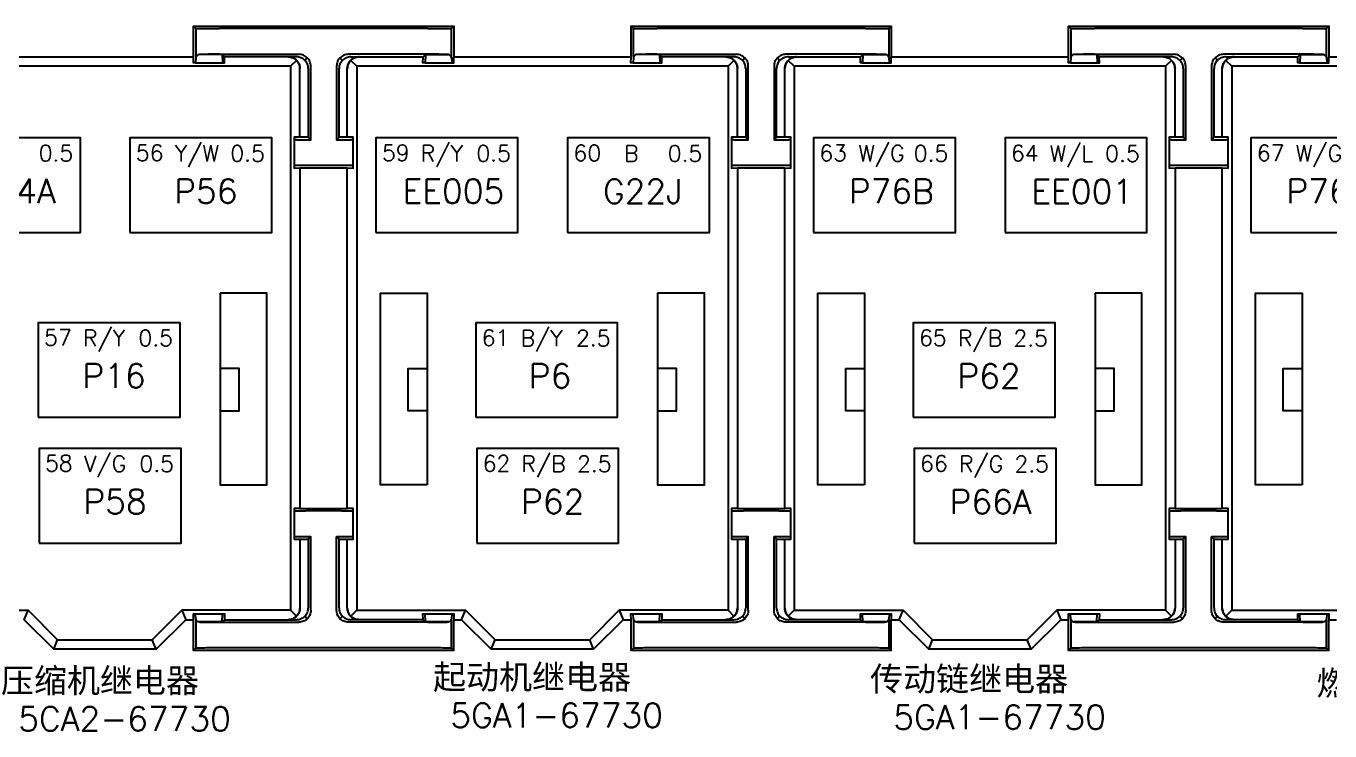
# Model space of a CAD drawing. Header units: millimetres. Extents: x 6 to 3615, y 6 to 858.
# Drawn here: x 2290.9 to 2401.5, y 643.9 to 703.7 of the extents above; entities that cross this region are included whole.
import ezdxf

# ---------------------------------------------------------------- set-up
doc = ezdxf.new("R2010")
doc.units = ezdxf.units.MM
doc.styles.add('Simplex_Style', font='simplex_.ttf')

msp = doc.modelspace()

# ---------------------------------------------------------------- linework, layer by layer
at = {"color": 0, "linetype": 'Continuous', "lineweight": 30, "flags": 128}
for points in [[(2289.91, 703.49), (2290.1, 703.68), (2290.1, 701.08), (2305.13, 701.08)], [(2305.3, 700.58), (2305.12, 700.58), (2305.13, 701.08), (2305.13, 703.68)], [(2305.32, 703.49), (2305.13, 703.68), (2327.18, 703.68)], [(2305.32, 703.49), (2305.33, 703.49), (2305.36, 703.49), (2305.41, 703.49), (2305.48, 703.49), (2305.56, 703.48), (2305.66, 703.48), (2305.78, 703.48), (2305.91, 703.48), (2306.06, 703.48), (2306.22, 703.48), (2306.39, 703.48), (2306.56, 703.48), (2306.75, 703.47), (2306.93, 703.47), (2307.13, 703.47), (2307.33, 703.47)], [(2305.34, 701.1), (2305.34, 703.49)], [(2324.99, 703.47), (2307.33, 703.47)], [(2324.99, 703.47), (2325.18, 703.47), (2325.38, 703.47), (2325.57, 703.47), (2325.75, 703.48), (2325.93, 703.48), (2326.1, 703.48), (2326.25, 703.48), (2326.4, 703.48), (2326.53, 703.48), (2326.65, 703.48), (2326.75, 703.48), (2326.84, 703.49), (2326.9, 703.49), (2326.95, 703.49), (2326.98, 703.49), (2326.99, 703.49)], [(2326.97, 703.49), (2326.97, 701.1)], [(2326.99, 703.49), (2327.18, 703.68), (2327.18, 701.08), (2342.22, 701.08)], [(2342.39, 700.58), (2342.21, 700.58), (2342.22, 701.08), (2342.22, 703.68)], [(2342.41, 703.49), (2342.22, 703.68), (2364.27, 703.68)], [(2342.41, 703.49), (2342.42, 703.49), (2342.45, 703.49), (2342.5, 703.49), (2342.57, 703.49), (2342.65, 703.48), (2342.75, 703.48), (2342.87, 703.48), (2343, 703.48), (2343.15, 703.48), (2343.3, 703.48), (2343.47, 703.48), (2343.65, 703.48), (2343.83, 703.47), (2344.02, 703.47), (2344.22, 703.47), (2344.41, 703.47)], [(2342.43, 701.1), (2342.43, 703.49)], [(2362.08, 703.47), (2344.41, 703.47)], [(2362.08, 703.47), (2362.27, 703.47), (2362.46, 703.47), (2362.65, 703.47), (2362.84, 703.48), (2363.02, 703.48), (2363.18, 703.48), (2363.34, 703.48), (2363.49, 703.48), (2363.62, 703.48), (2363.73, 703.48), (2363.84, 703.48), (2363.92, 703.49), (2363.99, 703.49), (2364.04, 703.49), (2364.07, 703.49), (2364.08, 703.49)], [(2364.06, 703.49), (2364.06, 701.1)], [(2364.08, 703.49), (2364.27, 703.68), (2364.27, 701.08), (2379.3, 701.08)], [(2379.49, 703.49), (2379.3, 703.68), (2401.36, 703.68)], [(2379.48, 700.58), (2379.3, 700.58), (2379.3, 701.08), (2379.3, 703.68)], [(2379.49, 703.49), (2379.51, 703.49), (2379.54, 703.49), (2379.59, 703.49), (2379.65, 703.49), (2379.74, 703.48), (2379.84, 703.48), (2379.96, 703.48), (2380.09, 703.48), (2380.23, 703.48), (2380.39, 703.48), (2380.56, 703.48), (2380.74, 703.48), (2380.92, 703.47), (2381.11, 703.47), (2381.3, 703.47), (2381.5, 703.47)], [(2379.52, 701.1), (2379.52, 703.49)], [(2399.16, 703.47), (2381.5, 703.47)], [(2399.16, 703.47), (2399.36, 703.47), (2399.55, 703.47), (2399.74, 703.47), (2399.92, 703.48), (2400.1, 703.48), (2400.27, 703.48), (2400.43, 703.48), (2400.57, 703.48), (2400.71, 703.48), (2400.82, 703.48), (2400.92, 703.48), (2401.01, 703.49), (2401.08, 703.49), (2401.12, 703.49), (2401.16, 703.49), (2401.17, 703.49)], [(2401.15, 703.49), (2401.15, 701.1)], [(2401.17, 703.49), (2401.36, 703.68), (2401.36, 701.08), (2416.39, 701.08), (2416.39, 700.58), (2416.56, 700.58)], [(2313.35, 700.28), (2281.88, 700.28), (2281.37, 700.78)], [(2305.32, 701.03), (2305.3, 700.58), (2307.57, 700.58)], [(2305.59, 701.28), (2305.51, 701.24), (2305.44, 701.2), (2305.39, 701.16), (2305.35, 701.12), (2305.33, 701.08), (2305.32, 701.03)], [(2307.33, 701.29), (2307.13, 701.29), (2306.95, 701.29), (2306.76, 701.29), (2306.58, 701.29), (2306.4, 701.29), (2306.24, 701.28), (2306.08, 701.28), (2305.94, 701.28), (2305.81, 701.28), (2305.69, 701.28), (2305.59, 701.28)], [(2307.54, 701.28), (2305.59, 701.28)], [(2307.33, 701.29), (2314.06, 701.29)], [(2313.85, 701.08), (2307.74, 701.08), (2307.54, 701.28), (2307.57, 700.58), (2307.74, 700.58), (2307.74, 701.08)], [(2313.85, 700.78), (2313.78, 700.85), (2313.71, 700.91), (2313.62, 700.96), (2313.53, 701), (2313.44, 701.03), (2313.34, 701.06), (2313.25, 701.07), (2313.15, 701.08)], [(2313.15, 701.08), (2313.25, 701.07), (2313.35, 701.06), (2313.44, 701.03), (2313.53, 701), (2313.62, 700.96), (2313.71, 700.91), (2313.79, 700.85), (2313.86, 700.78), (2313.92, 700.71), (2313.98, 700.63), (2314.03, 700.55), (2314.08, 700.46), (2314.11, 700.37), (2314.13, 700.27), (2314.15, 700.17), (2314.15, 700.08)], [(2313.85, 700.78), (2313.35, 700.28), (2313.35, 654.17), (2313.85, 653.66)], [(2314.85, 700.08), (2314.85, 700.17), (2314.83, 700.27), (2314.81, 700.37), (2314.78, 700.46), (2314.73, 700.55), (2314.68, 700.63), (2314.62, 700.71), (2314.56, 700.78), (2314.49, 700.85), (2314.41, 700.91), (2314.32, 700.96), (2314.23, 701), (2314.14, 701.03), (2314.05, 701.06), (2313.95, 701.07), (2313.85, 701.08)], [(2314.15, 700.08), (2314.15, 700.17), (2314.13, 700.27), (2314.11, 700.37), (2314.08, 700.46), (2314.03, 700.55), (2313.98, 700.63), (2313.92, 700.71), (2313.85, 700.78)], [(2315.06, 700.29), (2315.06, 700.38), (2315.04, 700.48), (2315.02, 700.58), (2314.99, 700.67), (2314.95, 700.76), (2314.9, 700.84), (2314.84, 700.92), (2314.77, 700.99), (2314.7, 701.06), (2314.62, 701.12), (2314.53, 701.17), (2314.45, 701.21), (2314.35, 701.24), (2314.26, 701.27), (2314.16, 701.28), (2314.06, 701.29)], [(2314.77, 700.99), (2314.56, 700.78)], [(2318.25, 701.29), (2318.15, 701.28), (2318.06, 701.27), (2317.96, 701.24), (2317.87, 701.21), (2317.78, 701.17), (2317.7, 701.12), (2317.62, 701.06), (2317.54, 700.99), (2317.48, 700.92), (2317.42, 700.84), (2317.37, 700.76), (2317.33, 700.67), (2317.29, 700.58), (2317.27, 700.48), (2317.26, 700.38), (2317.25, 700.29)], [(2318.46, 701.08), (2318.36, 701.07), (2318.27, 701.06), (2318.17, 701.03), (2318.08, 701), (2317.99, 700.96), (2317.91, 700.91), (2317.83, 700.85), (2317.75, 700.78), (2317.69, 700.71), (2317.63, 700.63), (2317.58, 700.55), (2317.54, 700.46), (2317.5, 700.37), (2317.48, 700.27), (2317.46, 700.17), (2317.46, 700.08)], [(2317.75, 700.78), (2317.54, 700.99)], [(2318.16, 700.08), (2318.17, 700.17), (2318.18, 700.27), (2318.21, 700.37), (2318.24, 700.46), (2318.28, 700.55), (2318.33, 700.63), (2318.39, 700.71), (2318.46, 700.78), (2318.53, 700.85), (2318.61, 700.91), (2318.69, 700.96), (2318.78, 701), (2318.87, 701.03), (2318.97, 701.06), (2319.07, 701.07), (2319.16, 701.08)], [(2318.46, 700.78), (2318.39, 700.71), (2318.33, 700.63), (2318.28, 700.55), (2318.24, 700.46), (2318.21, 700.37), (2318.18, 700.27), (2318.17, 700.17), (2318.16, 700.08)], [(2324.99, 701.29), (2318.25, 701.29)], [(2319.16, 701.08), (2319.07, 701.07), (2318.97, 701.06), (2318.87, 701.03), (2318.78, 701), (2318.69, 700.96), (2318.61, 700.91), (2318.53, 700.85), (2318.46, 700.78)], [(2318.46, 701.08), (2324.58, 701.08)], [(2350.44, 700.28), (2318.96, 700.28), (2318.46, 700.78)], [(2324.75, 700.58), (2324.57, 700.58), (2324.58, 701.08), (2324.78, 701.28), (2326.73, 701.28)], [(2324.78, 701.28), (2324.75, 700.58), (2327.01, 700.58)], [(2326.73, 701.28), (2326.62, 701.28), (2326.51, 701.28), (2326.38, 701.28), (2326.23, 701.28), (2326.08, 701.28), (2325.91, 701.29), (2325.73, 701.29), (2325.55, 701.29), (2325.37, 701.29), (2325.18, 701.29), (2324.99, 701.29)], [(2326.99, 701.03), (2326.98, 701.08), (2326.96, 701.12), (2326.92, 701.16), (2326.87, 701.2), (2326.8, 701.24), (2326.73, 701.28)], [(2326.99, 701.03), (2327.01, 700.58), (2327.19, 700.58), (2327.18, 701.08)], [(2342.41, 701.03), (2342.39, 700.58), (2344.65, 700.58)], [(2342.67, 701.28), (2342.59, 701.24), (2342.53, 701.2), (2342.48, 701.16), (2342.44, 701.12), (2342.42, 701.08), (2342.41, 701.03)], [(2344.41, 701.29), (2344.22, 701.29), (2344.03, 701.29), (2343.85, 701.29), (2343.66, 701.29), (2343.49, 701.29), (2343.33, 701.28), (2343.17, 701.28), (2343.03, 701.28), (2342.89, 701.28), (2342.78, 701.28), (2342.67, 701.28)], [(2344.62, 701.28), (2342.67, 701.28)], [(2344.41, 701.29), (2351.15, 701.29)], [(2350.94, 701.08), (2344.82, 701.08), (2344.62, 701.28), (2344.65, 700.58), (2344.83, 700.58), (2344.82, 701.08)], [(2350.24, 701.08), (2350.34, 701.07), (2350.43, 701.06), (2350.53, 701.03), (2350.62, 701), (2350.71, 700.96), (2350.79, 700.91), (2350.87, 700.85), (2350.95, 700.78), (2351.01, 700.71), (2351.07, 700.63), (2351.12, 700.55), (2351.16, 700.46), (2351.2, 700.37), (2351.22, 700.27), (2351.23, 700.17), (2351.24, 700.08)], [(2350.94, 700.78), (2350.87, 700.85), (2350.79, 700.91), (2350.71, 700.96), (2350.62, 701), (2350.53, 701.03), (2350.43, 701.06), (2350.34, 701.07), (2350.24, 701.08)], [(2350.94, 700.78), (2350.44, 700.28), (2350.44, 654.17), (2350.94, 653.66)], [(2351.94, 700.08), (2351.93, 700.17), (2351.92, 700.27), (2351.9, 700.37), (2351.86, 700.46), (2351.82, 700.55), (2351.77, 700.63), (2351.71, 700.71), (2351.65, 700.78), (2351.58, 700.85), (2351.49, 700.91), (2351.41, 700.96), (2351.32, 701), (2351.23, 701.03), (2351.13, 701.06), (2351.04, 701.07), (2350.94, 701.08)], [(2351.24, 700.08), (2351.23, 700.17), (2351.22, 700.27), (2351.2, 700.37), (2351.16, 700.46), (2351.12, 700.55), (2351.07, 700.63), (2351.01, 700.71), (2350.94, 700.78)], [(2352.15, 700.29), (2352.15, 700.38), (2352.13, 700.48), (2352.11, 700.58), (2352.08, 700.67), (2352.03, 700.76), (2351.98, 700.84), (2351.92, 700.92), (2351.86, 700.99), (2351.78, 701.06), (2351.71, 701.12), (2351.62, 701.17), (2351.53, 701.21), (2351.44, 701.24), (2351.34, 701.27), (2351.25, 701.28), (2351.15, 701.29)], [(2351.65, 700.78), (2351.86, 700.99)], [(2355.34, 701.29), (2355.24, 701.28), (2355.14, 701.27), (2355.05, 701.24), (2354.96, 701.21), (2354.87, 701.17), (2354.78, 701.12), (2354.7, 701.06), (2354.63, 700.99), (2354.57, 700.92), (2354.51, 700.84), (2354.46, 700.76), (2354.41, 700.67), (2354.38, 700.58), (2354.36, 700.48), (2354.34, 700.38), (2354.34, 700.29)], [(2355.55, 701.08), (2355.45, 701.07), (2355.35, 701.06), (2355.26, 701.03), (2355.17, 701), (2355.08, 700.96), (2354.99, 700.91), (2354.91, 700.85), (2354.84, 700.78), (2354.77, 700.71), (2354.72, 700.63), (2354.66, 700.55), (2354.62, 700.46), (2354.59, 700.37), (2354.57, 700.27), (2354.55, 700.17), (2354.55, 700.08)], [(2354.63, 700.99), (2354.84, 700.78)], [(2355.25, 700.08), (2355.25, 700.17), (2355.27, 700.27), (2355.29, 700.37), (2355.33, 700.46), (2355.37, 700.55), (2355.42, 700.63), (2355.48, 700.71), (2355.54, 700.78), (2355.61, 700.85), (2355.7, 700.91), (2355.78, 700.96), (2355.87, 701), (2355.96, 701.03), (2356.05, 701.06), (2356.15, 701.07), (2356.25, 701.08)], [(2355.54, 700.78), (2355.48, 700.71), (2355.42, 700.63), (2355.37, 700.55), (2355.33, 700.46), (2355.29, 700.37), (2355.27, 700.27), (2355.25, 700.17), (2355.25, 700.08)], [(2362.08, 701.29), (2355.34, 701.29)], [(2356.25, 701.08), (2356.15, 701.07), (2356.05, 701.06), (2355.96, 701.03), (2355.87, 701), (2355.78, 700.96), (2355.7, 700.91), (2355.62, 700.85), (2355.54, 700.78)], [(2387.52, 700.28), (2356.05, 700.28), (2355.54, 700.78)], [(2355.55, 701.08), (2361.66, 701.08)], [(2361.83, 700.58), (2361.66, 700.58), (2361.66, 701.08), (2361.86, 701.28), (2363.82, 701.28)], [(2361.86, 701.28), (2361.83, 700.58), (2364.1, 700.58)], [(2363.82, 701.28), (2363.71, 701.28), (2363.59, 701.28), (2363.46, 701.28), (2363.32, 701.28), (2363.16, 701.28), (2363, 701.29), (2362.82, 701.29), (2362.64, 701.29), (2362.46, 701.29), (2362.27, 701.29), (2362.08, 701.29)], [(2364.08, 701.03), (2364.07, 701.08), (2364.05, 701.12), (2364.01, 701.16), (2363.96, 701.2), (2363.89, 701.24), (2363.82, 701.28)], [(2364.08, 701.03), (2364.1, 700.58), (2364.28, 700.58), (2364.27, 701.08)], [(2379.49, 701.03), (2379.48, 700.58), (2381.74, 700.58)], [(2379.76, 701.28), (2379.68, 701.24), (2379.62, 701.2), (2379.57, 701.16), (2379.53, 701.12), (2379.5, 701.08), (2379.49, 701.03)], [(2381.5, 701.29), (2381.31, 701.29), (2381.12, 701.29), (2380.93, 701.29), (2380.75, 701.29), (2380.58, 701.29), (2380.41, 701.28), (2380.26, 701.28), (2380.11, 701.28), (2379.98, 701.28), (2379.86, 701.28), (2379.76, 701.28)], [(2381.71, 701.28), (2379.76, 701.28)], [(2381.5, 701.29), (2388.24, 701.29)], [(2388.03, 701.08), (2381.91, 701.08), (2381.71, 701.28), (2381.74, 700.58), (2381.92, 700.58), (2381.91, 701.08)], [(2387.33, 701.08), (2387.42, 701.07), (2387.52, 701.06), (2387.61, 701.03), (2387.71, 701), (2387.8, 700.96), (2387.88, 700.91), (2387.96, 700.85), (2388.03, 700.78), (2388.1, 700.71), (2388.16, 700.63), (2388.21, 700.55), (2388.25, 700.46), (2388.28, 700.37), (2388.31, 700.27), (2388.32, 700.17), (2388.33, 700.08)], [(2388.03, 700.78), (2387.96, 700.85), (2387.88, 700.91), (2387.79, 700.96), (2387.71, 701), (2387.61, 701.03), (2387.52, 701.06), (2387.42, 701.07), (2387.33, 701.08)], [(2388.03, 700.78), (2387.52, 700.28), (2387.52, 654.17), (2388.03, 653.66)], [(2389.03, 700.08), (2389.02, 700.17), (2389.01, 700.27), (2388.98, 700.37), (2388.95, 700.46), (2388.91, 700.55), (2388.86, 700.63), (2388.8, 700.71), (2388.73, 700.78), (2388.66, 700.85), (2388.58, 700.91), (2388.5, 700.96), (2388.41, 701), (2388.32, 701.03), (2388.22, 701.06), (2388.12, 701.07), (2388.03, 701.08)], [(2388.33, 700.08), (2388.32, 700.17), (2388.31, 700.27), (2388.28, 700.37), (2388.25, 700.46), (2388.21, 700.55), (2388.16, 700.63), (2388.1, 700.71), (2388.03, 700.78)], [(2389.24, 700.29), (2389.23, 700.38), (2389.22, 700.48), (2389.2, 700.58), (2389.16, 700.67), (2389.12, 700.76), (2389.07, 700.84), (2389.01, 700.92), (2388.95, 700.99), (2388.87, 701.06), (2388.79, 701.12), (2388.71, 701.17), (2388.62, 701.21), (2388.53, 701.24), (2388.43, 701.27), (2388.33, 701.28), (2388.24, 701.29)], [(2388.95, 700.99), (2388.73, 700.78)], [(2392.43, 701.29), (2392.33, 701.28), (2392.23, 701.27), (2392.14, 701.24), (2392.04, 701.21), (2391.95, 701.17), (2391.87, 701.12), (2391.79, 701.06), (2391.72, 700.99), (2391.65, 700.92), (2391.59, 700.84), (2391.54, 700.76), (2391.5, 700.67), (2391.47, 700.58), (2391.44, 700.48), (2391.43, 700.38), (2391.42, 700.29)], [(2392.64, 701.08), (2392.54, 701.07), (2392.44, 701.06), (2392.35, 701.03), (2392.25, 701), (2392.16, 700.96), (2392.08, 700.91), (2392, 700.85), (2391.93, 700.78), (2391.86, 700.71), (2391.8, 700.63), (2391.75, 700.55), (2391.71, 700.46), (2391.68, 700.37), (2391.65, 700.27), (2391.64, 700.17), (2391.64, 700.08)], [(2391.93, 700.78), (2391.72, 700.99)], [(2392.34, 700.08), (2392.34, 700.17), (2392.35, 700.27), (2392.38, 700.37), (2392.41, 700.46), (2392.45, 700.55), (2392.51, 700.63), (2392.56, 700.71), (2392.63, 700.78), (2392.7, 700.85), (2392.78, 700.91), (2392.86, 700.96), (2392.96, 701), (2393.05, 701.03), (2393.14, 701.06), (2393.24, 701.07), (2393.34, 701.08)], [(2392.63, 700.78), (2392.57, 700.71), (2392.51, 700.63), (2392.46, 700.55), (2392.41, 700.46), (2392.38, 700.37), (2392.35, 700.27), (2392.34, 700.17), (2392.34, 700.08)], [(2399.16, 701.29), (2392.43, 701.29)], [(2393.34, 701.08), (2393.24, 701.07), (2393.14, 701.06), (2393.05, 701.03), (2392.96, 701), (2392.87, 700.96), (2392.78, 700.91), (2392.71, 700.85), (2392.63, 700.78)], [(2424.61, 700.28), (2393.14, 700.28), (2392.63, 700.78)], [(2392.64, 701.08), (2398.75, 701.08)], [(2398.92, 700.58), (2398.74, 700.58), (2398.75, 701.08), (2398.95, 701.28), (2400.9, 701.28)], [(2398.95, 701.28), (2398.92, 700.58), (2401.19, 700.58)], [(2400.9, 701.28), (2400.8, 701.28), (2400.68, 701.28), (2400.55, 701.28), (2400.41, 701.28), (2400.25, 701.28), (2400.08, 701.29), (2399.91, 701.29), (2399.73, 701.29), (2399.54, 701.29), (2399.35, 701.29), (2399.16, 701.29)], [(2401.17, 701.03), (2401.16, 701.08), (2401.14, 701.12), (2401.1, 701.16), (2401.05, 701.2), (2400.98, 701.24), (2400.9, 701.28)], [(2401.17, 701.03), (2401.19, 700.58), (2401.36, 700.58), (2401.36, 701.08)], [(2281.88, 700.28), (2281.88, 654.17), (2291.1, 654.17), (2293.6, 651.66), (2301.62, 651.66)], [(2314.85, 694.26), (2314.15, 694.26), (2314.15, 700.08)], [(2314.85, 700.08), (2314.85, 694.26), (2315.06, 694.05), (2315.06, 700.29)], [(2317.25, 700.29), (2317.25, 694.05), (2317.46, 694.26)], [(2317.66, 660.39), (2317.25, 660.39), (2317.46, 660.18), (2318.16, 660.18), (2318.66, 660.18), (2318.66, 662.79), (2318.16, 662.79), (2318.16, 691.66), (2318.66, 691.65), (2318.66, 694.27), (2318.16, 694.26), (2318.16, 700.08)], [(2318.16, 694.26), (2317.46, 694.26), (2317.46, 700.08)], [(2318.96, 700.28), (2318.96, 654.17), (2328.18, 654.17), (2330.69, 651.66), (2338.71, 651.66)], [(2351.94, 694.26), (2351.24, 694.26), (2351.24, 700.08)], [(2351.94, 700.08), (2351.94, 694.26), (2352.15, 694.05), (2352.15, 700.29)], [(2354.34, 700.29), (2354.34, 694.05), (2354.55, 694.26)], [(2354.75, 660.39), (2354.34, 660.39), (2354.55, 660.18), (2355.25, 660.18), (2355.75, 660.18), (2355.75, 662.79), (2355.25, 662.79), (2355.25, 691.66), (2355.75, 691.65), (2355.75, 694.27), (2355.25, 694.26), (2355.25, 700.08)], [(2355.25, 694.26), (2354.55, 694.26), (2354.55, 700.08)], [(2356.05, 700.28), (2356.05, 654.17), (2365.27, 654.17), (2367.78, 651.66), (2375.8, 651.66)], [(2389.03, 694.26), (2388.33, 694.26), (2388.33, 700.08)], [(2389.03, 700.08), (2389.03, 694.26), (2389.24, 694.05), (2389.24, 700.29)], [(2391.42, 700.29), (2391.42, 694.05), (2391.64, 694.26)], [(2391.84, 660.39), (2391.42, 660.39), (2391.64, 660.18), (2392.34, 660.18), (2392.84, 660.18), (2392.84, 662.79), (2392.34, 662.79), (2392.34, 691.66), (2392.84, 691.65), (2392.84, 694.27), (2392.34, 694.26), (2392.34, 700.08)], [(2392.34, 694.26), (2391.64, 694.26), (2391.64, 700.08)], [(2393.14, 700.28), (2393.14, 654.17), (2402.36, 654.17), (2404.86, 651.66), (2412.89, 651.66)], [(2314.15, 694.26), (2313.65, 694.27), (2313.65, 691.65), (2314.15, 691.66), (2318.16, 691.66)], [(2351.24, 694.26), (2350.74, 694.27), (2350.74, 691.65), (2351.24, 691.66), (2355.25, 691.66)], [(2388.33, 694.26), (2387.83, 694.27), (2387.83, 691.65), (2388.33, 691.66), (2392.34, 691.66)], [(2313.65, 694.06), (2313.66, 694.06), (2313.67, 694.06), (2313.69, 694.06), (2313.73, 694.06), (2313.77, 694.06), (2313.82, 694.06), (2313.88, 694.05), (2313.95, 694.05), (2314.02, 694.05), (2314.1, 694.05), (2314.18, 694.05), (2314.27, 694.05), (2314.36, 694.05), (2314.46, 694.05), (2314.55, 694.05), (2314.65, 694.05)], [(2314.65, 694.05), (2315.06, 694.05)], [(2317.25, 694.05), (2317.66, 694.05)], [(2317.66, 694.05), (2317.75, 694.05), (2317.84, 694.05), (2317.93, 694.05), (2318.02, 694.05), (2318.11, 694.05), (2318.19, 694.05), (2318.26, 694.05), (2318.34, 694.05), (2318.4, 694.05), (2318.46, 694.05), (2318.51, 694.06), (2318.56, 694.06), (2318.59, 694.06), (2318.62, 694.06), (2318.65, 694.06), (2318.66, 694.06), (2318.66, 694.06)], [(2350.74, 694.06), (2350.74, 694.06), (2350.76, 694.06), (2350.78, 694.06), (2350.82, 694.06), (2350.86, 694.06), (2350.91, 694.06), (2350.97, 694.05), (2351.03, 694.05), (2351.1, 694.05), (2351.18, 694.05), (2351.27, 694.05), (2351.36, 694.05), (2351.45, 694.05), (2351.54, 694.05), (2351.64, 694.05), (2351.74, 694.05)], [(2351.74, 694.05), (2352.15, 694.05)], [(2354.34, 694.05), (2354.75, 694.05)], [(2354.75, 694.05), (2354.84, 694.05), (2354.93, 694.05), (2355.02, 694.05), (2355.11, 694.05), (2355.2, 694.05), (2355.28, 694.05), (2355.35, 694.05), (2355.42, 694.05), (2355.49, 694.05), (2355.55, 694.05), (2355.6, 694.06), (2355.65, 694.06), (2355.68, 694.06), (2355.71, 694.06), (2355.73, 694.06), (2355.74, 694.06), (2355.75, 694.06)], [(2387.83, 694.06), (2387.83, 694.06), (2387.84, 694.06), (2387.87, 694.06), (2387.9, 694.06), (2387.94, 694.06), (2387.99, 694.06), (2388.05, 694.05), (2388.12, 694.05), (2388.19, 694.05), (2388.27, 694.05), (2388.35, 694.05), (2388.45, 694.05), (2388.54, 694.05), (2388.63, 694.05), (2388.73, 694.05), (2388.83, 694.05)], [(2388.83, 694.05), (2389.24, 694.05)], [(2391.42, 694.05), (2391.84, 694.05)], [(2391.84, 694.05), (2391.93, 694.05), (2392.02, 694.05), (2392.11, 694.05), (2392.2, 694.05), (2392.28, 694.05), (2392.36, 694.05), (2392.44, 694.05), (2392.51, 694.05), (2392.58, 694.05), (2392.64, 694.05), (2392.69, 694.06), (2392.73, 694.06), (2392.77, 694.06), (2392.8, 694.06), (2392.82, 694.06), (2392.83, 694.06), (2392.84, 694.06)], [(2314.65, 691.86), (2314.56, 691.86), (2314.47, 691.86), (2314.38, 691.86), (2314.29, 691.86), (2314.21, 691.86), (2314.12, 691.86), (2314.05, 691.86), (2313.98, 691.86), (2313.91, 691.86), (2313.85, 691.86), (2313.8, 691.86), (2313.76, 691.86), (2313.72, 691.86), (2313.69, 691.86), (2313.67, 691.86), (2313.66, 691.86), (2313.65, 691.85)], [(2314.15, 691.66), (2314.15, 662.79), (2318.16, 662.79)], [(2317.66, 691.86), (2314.65, 691.86)], [(2318.66, 691.85), (2318.66, 691.86), (2318.64, 691.86), (2318.62, 691.86), (2318.59, 691.86), (2318.54, 691.86), (2318.49, 691.86), (2318.43, 691.86), (2318.37, 691.86), (2318.3, 691.86), (2318.22, 691.86), (2318.13, 691.86), (2318.04, 691.86), (2317.95, 691.86), (2317.86, 691.86), (2317.76, 691.86), (2317.66, 691.86)], [(2351.74, 691.86), (2351.65, 691.86), (2351.56, 691.86), (2351.47, 691.86), (2351.38, 691.86), (2351.29, 691.86), (2351.21, 691.86), (2351.14, 691.86), (2351.07, 691.86), (2351, 691.86), (2350.94, 691.86), (2350.89, 691.86), (2350.84, 691.86), (2350.8, 691.86), (2350.78, 691.86), (2350.76, 691.86), (2350.74, 691.86), (2350.74, 691.85)], [(2351.24, 691.66), (2351.24, 662.79), (2355.25, 662.79)], [(2354.75, 691.86), (2351.74, 691.86)], [(2355.75, 691.85), (2355.74, 691.86), (2355.73, 691.86), (2355.71, 691.86), (2355.67, 691.86), (2355.63, 691.86), (2355.58, 691.86), (2355.52, 691.86), (2355.46, 691.86), (2355.38, 691.86), (2355.3, 691.86), (2355.22, 691.86), (2355.13, 691.86), (2355.04, 691.86), (2354.94, 691.86), (2354.85, 691.86), (2354.75, 691.86)], [(2388.83, 691.86), (2388.73, 691.86), (2388.64, 691.86), (2388.55, 691.86), (2388.47, 691.86), (2388.38, 691.86), (2388.3, 691.86), (2388.22, 691.86), (2388.15, 691.86), (2388.09, 691.86), (2388.03, 691.86), (2387.98, 691.86), (2387.93, 691.86), (2387.89, 691.86), (2387.86, 691.86), (2387.84, 691.86), (2387.83, 691.86), (2387.83, 691.85)], [(2388.33, 691.66), (2388.33, 662.79), (2392.34, 662.79)], [(2391.84, 691.86), (2388.83, 691.86)], [(2392.84, 691.85), (2392.83, 691.86), (2392.82, 691.86), (2392.79, 691.86), (2392.76, 691.86), (2392.72, 691.86), (2392.67, 691.86), (2392.61, 691.86), (2392.54, 691.86), (2392.47, 691.86), (2392.39, 691.86), (2392.31, 691.86), (2392.22, 691.86), (2392.12, 691.86), (2392.03, 691.86), (2391.93, 691.86), (2391.84, 691.86)], [(2307.39, 681.03), (2307.39, 664.79), (2311.35, 664.79), (2311.35, 681.03), (2307.39, 681.03)], [(2324.93, 664.79), (2320.97, 664.79), (2320.97, 681.03), (2324.93, 681.03), (2324.93, 664.79)], [(2344.47, 681.03), (2344.47, 664.79), (2348.43, 664.79), (2348.43, 681.03), (2344.47, 681.03)], [(2362.02, 664.79), (2358.05, 664.79), (2358.05, 681.03), (2362.02, 681.03), (2362.02, 664.79)], [(2381.56, 681.03), (2381.56, 664.79), (2385.52, 664.79), (2385.52, 681.03), (2381.56, 681.03)], [(2399.1, 664.79), (2395.14, 664.79), (2395.14, 681.03), (2399.1, 681.03), (2399.1, 664.79)], [(2307.39, 671.06), (2308.99, 671.06), (2308.99, 674.67), (2307.39, 674.67)], [(2324.93, 671.06), (2323.32, 671.06), (2323.32, 674.67), (2324.93, 674.67)], [(2344.47, 671.06), (2346.08, 671.06), (2346.08, 674.67), (2344.47, 674.67)], [(2362.02, 671.06), (2360.41, 671.06), (2360.41, 674.67), (2362.02, 674.67)], [(2381.56, 671.06), (2383.16, 671.06), (2383.16, 674.67), (2381.56, 674.67)], [(2399.1, 671.06), (2397.5, 671.06), (2397.5, 674.67), (2399.1, 674.67)], [(2314.15, 662.79), (2313.65, 662.79), (2313.65, 660.18), (2314.15, 660.18), (2314.85, 660.18), (2315.06, 660.39), (2314.65, 660.39)], [(2313.65, 662.59), (2313.66, 662.59), (2313.67, 662.59), (2313.69, 662.59), (2313.73, 662.58), (2313.77, 662.58), (2313.82, 662.58), (2313.88, 662.58), (2313.95, 662.58), (2314.02, 662.58), (2314.1, 662.58), (2314.18, 662.58), (2314.27, 662.58), (2314.36, 662.58), (2314.46, 662.58), (2314.55, 662.58), (2314.65, 662.58)], [(2317.66, 662.58), (2314.65, 662.58)], [(2317.66, 662.58), (2317.75, 662.58), (2317.84, 662.58), (2317.93, 662.58), (2318.02, 662.58), (2318.11, 662.58), (2318.19, 662.58), (2318.26, 662.58), (2318.34, 662.58), (2318.4, 662.58), (2318.46, 662.58), (2318.51, 662.58), (2318.56, 662.58), (2318.59, 662.58), (2318.62, 662.59), (2318.65, 662.59), (2318.66, 662.59), (2318.66, 662.59)], [(2351.24, 662.79), (2350.74, 662.79), (2350.74, 660.18), (2351.24, 660.18), (2351.94, 660.18), (2352.15, 660.39), (2351.74, 660.39)], [(2350.74, 662.59), (2350.74, 662.59), (2350.76, 662.59), (2350.78, 662.59), (2350.82, 662.58), (2350.86, 662.58), (2350.91, 662.58), (2350.97, 662.58), (2351.03, 662.58), (2351.1, 662.58), (2351.18, 662.58), (2351.27, 662.58), (2351.36, 662.58), (2351.45, 662.58), (2351.54, 662.58), (2351.64, 662.58), (2351.74, 662.58)], [(2354.75, 662.58), (2351.74, 662.58)], [(2354.75, 662.58), (2354.84, 662.58), (2354.93, 662.58), (2355.02, 662.58), (2355.11, 662.58), (2355.2, 662.58), (2355.28, 662.58), (2355.35, 662.58), (2355.42, 662.58), (2355.49, 662.58), (2355.55, 662.58), (2355.6, 662.58), (2355.65, 662.58), (2355.68, 662.58), (2355.71, 662.59), (2355.73, 662.59), (2355.74, 662.59), (2355.75, 662.59)], [(2388.33, 662.79), (2387.83, 662.79), (2387.83, 660.18), (2388.33, 660.18), (2389.03, 660.18), (2389.24, 660.39), (2388.83, 660.39)], [(2387.83, 662.59), (2387.83, 662.59), (2387.84, 662.59), (2387.87, 662.59), (2387.9, 662.58), (2387.94, 662.58), (2387.99, 662.58), (2388.05, 662.58), (2388.12, 662.58), (2388.19, 662.58), (2388.27, 662.58), (2388.35, 662.58), (2388.45, 662.58), (2388.54, 662.58), (2388.63, 662.58), (2388.73, 662.58), (2388.83, 662.58)], [(2391.84, 662.58), (2388.83, 662.58)], [(2391.84, 662.58), (2391.93, 662.58), (2392.02, 662.58), (2392.11, 662.58), (2392.2, 662.58), (2392.28, 662.58), (2392.36, 662.58), (2392.44, 662.58), (2392.51, 662.58), (2392.58, 662.58), (2392.64, 662.58), (2392.69, 662.58), (2392.73, 662.58), (2392.77, 662.58), (2392.8, 662.59), (2392.82, 662.59), (2392.83, 662.59), (2392.84, 662.59)], [(2314.65, 660.39), (2314.56, 660.39), (2314.47, 660.39), (2314.38, 660.39), (2314.29, 660.39), (2314.21, 660.39), (2314.12, 660.39), (2314.05, 660.39), (2313.98, 660.39), (2313.91, 660.39), (2313.85, 660.39), (2313.8, 660.39), (2313.76, 660.39), (2313.72, 660.39), (2313.69, 660.38), (2313.67, 660.38), (2313.66, 660.38), (2313.65, 660.38)], [(2314.15, 660.18), (2314.15, 654.37)], [(2314.85, 660.18), (2314.85, 654.37)], [(2315.06, 654.16), (2315.06, 660.39)], [(2317.25, 654.16), (2317.25, 660.39)], [(2317.46, 654.37), (2317.46, 660.18)], [(2318.66, 660.38), (2318.66, 660.38), (2318.64, 660.38), (2318.62, 660.38), (2318.59, 660.39), (2318.54, 660.39), (2318.49, 660.39), (2318.43, 660.39), (2318.37, 660.39), (2318.3, 660.39), (2318.22, 660.39), (2318.13, 660.39), (2318.04, 660.39), (2317.95, 660.39), (2317.86, 660.39), (2317.76, 660.39), (2317.66, 660.39)], [(2318.16, 654.37), (2318.16, 660.18)], [(2351.74, 660.39), (2351.65, 660.39), (2351.56, 660.39), (2351.47, 660.39), (2351.38, 660.39), (2351.29, 660.39), (2351.21, 660.39), (2351.14, 660.39), (2351.07, 660.39), (2351, 660.39), (2350.94, 660.39), (2350.89, 660.39), (2350.84, 660.39), (2350.8, 660.39), (2350.78, 660.38), (2350.76, 660.38), (2350.74, 660.38), (2350.74, 660.38)], [(2351.24, 660.18), (2351.24, 654.37)], [(2351.94, 660.18), (2351.94, 654.37)], [(2352.15, 654.16), (2352.15, 660.39)], [(2354.34, 654.16), (2354.34, 660.39)], [(2354.55, 654.37), (2354.55, 660.18)], [(2355.75, 660.38), (2355.74, 660.38), (2355.73, 660.38), (2355.71, 660.38), (2355.67, 660.39), (2355.63, 660.39), (2355.58, 660.39), (2355.52, 660.39), (2355.46, 660.39), (2355.38, 660.39), (2355.3, 660.39), (2355.22, 660.39), (2355.13, 660.39), (2355.04, 660.39), (2354.94, 660.39), (2354.85, 660.39), (2354.75, 660.39)], [(2355.25, 654.37), (2355.25, 660.18)], [(2388.83, 660.39), (2388.73, 660.39), (2388.64, 660.39), (2388.55, 660.39), (2388.47, 660.39), (2388.38, 660.39), (2388.3, 660.39), (2388.22, 660.39), (2388.15, 660.39), (2388.09, 660.39), (2388.03, 660.39), (2387.98, 660.39), (2387.93, 660.39), (2387.89, 660.39), (2387.86, 660.38), (2387.84, 660.38), (2387.83, 660.38), (2387.83, 660.38)], [(2388.33, 660.18), (2388.33, 654.37)], [(2389.03, 660.18), (2389.03, 654.37)], [(2389.24, 654.16), (2389.24, 660.39)], [(2391.42, 654.16), (2391.42, 660.39)], [(2391.64, 654.37), (2391.64, 660.18)], [(2392.84, 660.38), (2392.83, 660.38), (2392.82, 660.38), (2392.79, 660.38), (2392.76, 660.39), (2392.72, 660.39), (2392.67, 660.39), (2392.61, 660.39), (2392.54, 660.39), (2392.47, 660.39), (2392.39, 660.39), (2392.31, 660.39), (2392.22, 660.39), (2392.12, 660.39), (2392.03, 660.39), (2391.93, 660.39), (2391.84, 660.39)], [(2392.34, 654.37), (2392.34, 660.18)], [(2314.15, 654.37), (2314.15, 654.27), (2314.13, 654.17), (2314.11, 654.08), (2314.08, 653.98), (2314.03, 653.9), (2313.98, 653.81), (2313.92, 653.73), (2313.86, 653.66), (2313.79, 653.59), (2313.71, 653.53), (2313.62, 653.48), (2313.53, 653.44), (2313.44, 653.41), (2313.35, 653.39), (2313.25, 653.37), (2313.15, 653.36)], [(2313.85, 653.36), (2313.95, 653.37), (2314.05, 653.39), (2314.14, 653.41), (2314.23, 653.44), (2314.32, 653.48), (2314.41, 653.53), (2314.49, 653.59), (2314.56, 653.66), (2314.62, 653.73), (2314.68, 653.81), (2314.73, 653.9), (2314.78, 653.98), (2314.81, 654.08), (2314.83, 654.17), (2314.85, 654.27), (2314.85, 654.37)], [(2313.85, 653.66), (2313.92, 653.73), (2313.98, 653.81), (2314.03, 653.9), (2314.08, 653.98), (2314.11, 654.08), (2314.13, 654.17), (2314.15, 654.27), (2314.15, 654.37)], [(2317.46, 654.37), (2317.46, 654.27), (2317.48, 654.17), (2317.5, 654.08), (2317.54, 653.98), (2317.58, 653.9), (2317.63, 653.81), (2317.69, 653.73), (2317.75, 653.66), (2317.83, 653.59), (2317.91, 653.53), (2317.99, 653.48), (2318.08, 653.44), (2318.17, 653.41), (2318.27, 653.39), (2318.36, 653.37), (2318.46, 653.36)], [(2319.16, 653.36), (2319.07, 653.37), (2318.97, 653.39), (2318.87, 653.41), (2318.78, 653.44), (2318.69, 653.48), (2318.61, 653.53), (2318.53, 653.59), (2318.46, 653.66), (2318.39, 653.73), (2318.33, 653.81), (2318.28, 653.9), (2318.24, 653.98), (2318.21, 654.08), (2318.18, 654.17), (2318.17, 654.27), (2318.16, 654.37)], [(2318.16, 654.37), (2318.17, 654.27), (2318.18, 654.17), (2318.21, 654.08), (2318.24, 653.98), (2318.28, 653.9), (2318.33, 653.81), (2318.39, 653.73), (2318.46, 653.66)], [(2351.24, 654.37), (2351.23, 654.27), (2351.22, 654.17), (2351.2, 654.08), (2351.16, 653.98), (2351.12, 653.9), (2351.07, 653.81), (2351.01, 653.73), (2350.95, 653.66), (2350.87, 653.59), (2350.79, 653.53), (2350.71, 653.48), (2350.62, 653.44), (2350.53, 653.41), (2350.43, 653.39), (2350.34, 653.37), (2350.24, 653.36)], [(2350.94, 653.36), (2351.04, 653.37), (2351.13, 653.39), (2351.23, 653.41), (2351.32, 653.44), (2351.41, 653.48), (2351.49, 653.53), (2351.58, 653.59), (2351.65, 653.66), (2351.71, 653.73), (2351.77, 653.81), (2351.82, 653.9), (2351.86, 653.98), (2351.9, 654.08), (2351.92, 654.17), (2351.93, 654.27), (2351.94, 654.37)], [(2350.94, 653.66), (2351.01, 653.73), (2351.07, 653.81), (2351.12, 653.9), (2351.16, 653.98), (2351.2, 654.08), (2351.22, 654.17), (2351.23, 654.27), (2351.24, 654.37)], [(2354.55, 654.37), (2354.55, 654.27), (2354.57, 654.17), (2354.59, 654.08), (2354.62, 653.98), (2354.66, 653.9), (2354.72, 653.81), (2354.77, 653.73), (2354.84, 653.66), (2354.91, 653.59), (2354.99, 653.53), (2355.08, 653.48), (2355.17, 653.44), (2355.26, 653.41), (2355.35, 653.39), (2355.45, 653.37), (2355.55, 653.36)], [(2356.25, 653.36), (2356.15, 653.37), (2356.05, 653.39), (2355.96, 653.41), (2355.87, 653.44), (2355.78, 653.48), (2355.7, 653.53), (2355.61, 653.59), (2355.54, 653.66), (2355.48, 653.73), (2355.42, 653.81), (2355.37, 653.9), (2355.33, 653.98), (2355.29, 654.08), (2355.27, 654.17), (2355.25, 654.27), (2355.25, 654.37)], [(2355.25, 654.37), (2355.25, 654.27), (2355.27, 654.17), (2355.29, 654.08), (2355.33, 653.98), (2355.37, 653.9), (2355.42, 653.81), (2355.48, 653.73), (2355.54, 653.66)], [(2388.33, 654.37), (2388.32, 654.27), (2388.31, 654.17), (2388.28, 654.08), (2388.25, 653.98), (2388.21, 653.9), (2388.16, 653.81), (2388.1, 653.73), (2388.03, 653.66), (2387.96, 653.59), (2387.88, 653.53), (2387.8, 653.48), (2387.71, 653.44), (2387.61, 653.41), (2387.52, 653.39), (2387.42, 653.37), (2387.33, 653.36)], [(2388.03, 653.36), (2388.12, 653.37), (2388.22, 653.39), (2388.32, 653.41), (2388.41, 653.44), (2388.5, 653.48), (2388.58, 653.53), (2388.66, 653.59), (2388.73, 653.66), (2388.8, 653.73), (2388.86, 653.81), (2388.91, 653.9), (2388.95, 653.98), (2388.98, 654.08), (2389.01, 654.17), (2389.02, 654.27), (2389.03, 654.37)], [(2388.03, 653.66), (2388.1, 653.73), (2388.16, 653.81), (2388.21, 653.9), (2388.25, 653.98), (2388.28, 654.08), (2388.31, 654.17), (2388.32, 654.27), (2388.33, 654.37)], [(2391.64, 654.37), (2391.64, 654.27), (2391.65, 654.17), (2391.68, 654.08), (2391.71, 653.98), (2391.75, 653.9), (2391.8, 653.81), (2391.86, 653.73), (2391.93, 653.66), (2392, 653.59), (2392.08, 653.53), (2392.16, 653.48), (2392.25, 653.44), (2392.35, 653.41), (2392.44, 653.39), (2392.54, 653.37), (2392.64, 653.36)], [(2392.34, 654.37), (2392.34, 654.27), (2392.35, 654.17), (2392.38, 654.08), (2392.41, 653.98), (2392.46, 653.9), (2392.51, 653.81), (2392.57, 653.73), (2392.63, 653.66)], [(2393.34, 653.36), (2393.24, 653.37), (2393.14, 653.39), (2393.05, 653.41), (2392.96, 653.44), (2392.86, 653.48), (2392.78, 653.53), (2392.7, 653.59), (2392.63, 653.66), (2392.56, 653.73), (2392.51, 653.81), (2392.45, 653.9), (2392.41, 653.98), (2392.38, 654.08), (2392.35, 654.17), (2392.34, 654.27), (2392.34, 654.37)], [(2293.27, 650.86), (2290.77, 653.36), (2291.1, 654.17)], [(2304.46, 653.36), (2301.96, 650.86), (2301.62, 651.66), (2304.13, 654.17)], [(2313.35, 654.17), (2304.13, 654.17), (2304.46, 653.36), (2305.13, 653.36)], [(2327.18, 650.76), (2305.13, 650.76), (2305.13, 653.36), (2305.12, 653.87), (2305.3, 653.87)], [(2305.32, 653.41), (2305.3, 653.87), (2307.74, 653.87), (2307.74, 653.36), (2313.85, 653.36)], [(2305.32, 653.41), (2305.33, 653.37), (2305.35, 653.33), (2305.39, 653.28), (2305.44, 653.24), (2305.51, 653.2), (2305.59, 653.17)], [(2305.34, 650.95), (2305.34, 653.34)], [(2307.74, 653.36), (2307.54, 653.17), (2307.57, 653.87)], [(2313.15, 653.36), (2313.25, 653.37), (2313.34, 653.39), (2313.44, 653.41), (2313.53, 653.44), (2313.62, 653.48), (2313.71, 653.54), (2313.78, 653.6), (2313.85, 653.66)], [(2315.06, 654.16), (2315.06, 654.06), (2315.04, 653.96), (2315.02, 653.87), (2314.99, 653.77), (2314.95, 653.68), (2314.9, 653.6), (2314.84, 653.52), (2314.77, 653.45), (2314.7, 653.38), (2314.62, 653.33), (2314.53, 653.27), (2314.45, 653.23), (2314.35, 653.2), (2314.26, 653.17), (2314.16, 653.16), (2314.06, 653.16)], [(2314.56, 653.66), (2314.77, 653.45)], [(2318.25, 653.16), (2318.15, 653.16), (2318.06, 653.17), (2317.96, 653.2), (2317.87, 653.23), (2317.78, 653.27), (2317.7, 653.33), (2317.62, 653.38), (2317.54, 653.45), (2317.48, 653.52), (2317.42, 653.6), (2317.37, 653.68), (2317.33, 653.77), (2317.29, 653.87), (2317.27, 653.96), (2317.26, 654.06), (2317.25, 654.16)], [(2317.54, 653.45), (2317.75, 653.66)], [(2318.46, 653.66), (2318.96, 654.17)], [(2318.46, 653.66), (2318.53, 653.6), (2318.61, 653.54), (2318.69, 653.48), (2318.78, 653.44), (2318.87, 653.41), (2318.97, 653.39), (2319.07, 653.37), (2319.16, 653.36)], [(2324.58, 653.36), (2318.46, 653.36)], [(2324.78, 653.17), (2324.58, 653.36), (2324.57, 653.87), (2324.75, 653.87)], [(2326.73, 653.17), (2324.78, 653.17), (2324.75, 653.87), (2327.19, 653.87), (2327.18, 653.36), (2327.85, 653.36)], [(2326.73, 653.17), (2326.8, 653.2), (2326.87, 653.24), (2326.92, 653.28), (2326.96, 653.33), (2326.98, 653.37), (2326.99, 653.41)], [(2326.97, 653.34), (2326.97, 650.95)], [(2327.01, 653.87), (2326.99, 653.41)], [(2326.99, 650.95), (2327.18, 650.76), (2327.18, 653.36)], [(2330.36, 650.86), (2327.85, 653.36), (2328.18, 654.17)], [(2341.55, 653.36), (2339.04, 650.86), (2338.71, 651.66), (2341.22, 654.17)], [(2350.44, 654.17), (2341.22, 654.17), (2341.55, 653.36), (2342.22, 653.36)], [(2364.27, 650.76), (2342.22, 650.76), (2342.22, 653.36), (2342.21, 653.87), (2342.39, 653.87)], [(2342.41, 653.41), (2342.39, 653.87), (2344.83, 653.87), (2344.82, 653.36), (2350.94, 653.36)], [(2342.41, 653.41), (2342.42, 653.37), (2342.44, 653.33), (2342.48, 653.28), (2342.53, 653.24), (2342.59, 653.2), (2342.67, 653.17)], [(2342.43, 653.34), (2342.43, 650.95)], [(2344.82, 653.36), (2344.62, 653.17), (2344.65, 653.87)], [(2350.24, 653.36), (2350.34, 653.37), (2350.43, 653.39), (2350.53, 653.41), (2350.62, 653.44), (2350.71, 653.48), (2350.79, 653.54), (2350.87, 653.6), (2350.94, 653.66)], [(2352.15, 654.16), (2352.15, 654.06), (2352.13, 653.96), (2352.11, 653.87), (2352.08, 653.77), (2352.03, 653.68), (2351.98, 653.6), (2351.92, 653.52), (2351.86, 653.45), (2351.78, 653.38), (2351.71, 653.33), (2351.62, 653.27), (2351.53, 653.23), (2351.44, 653.2), (2351.34, 653.17), (2351.25, 653.16), (2351.15, 653.16)], [(2351.86, 653.45), (2351.65, 653.66)], [(2355.34, 653.16), (2355.24, 653.16), (2355.14, 653.17), (2355.05, 653.2), (2354.96, 653.23), (2354.87, 653.27), (2354.78, 653.33), (2354.7, 653.38), (2354.63, 653.45), (2354.57, 653.52), (2354.51, 653.6), (2354.46, 653.68), (2354.41, 653.77), (2354.38, 653.87), (2354.36, 653.96), (2354.34, 654.06), (2354.34, 654.16)], [(2354.84, 653.66), (2354.63, 653.45)], [(2355.54, 653.66), (2356.05, 654.17)], [(2355.54, 653.66), (2355.62, 653.6), (2355.7, 653.54), (2355.78, 653.48), (2355.87, 653.44), (2355.96, 653.41), (2356.05, 653.39), (2356.15, 653.37), (2356.25, 653.36)], [(2361.66, 653.36), (2355.55, 653.36)], [(2361.86, 653.17), (2361.66, 653.36), (2361.66, 653.87), (2361.83, 653.87)], [(2363.82, 653.17), (2361.86, 653.17), (2361.83, 653.87), (2364.28, 653.87), (2364.27, 653.36), (2364.94, 653.36)], [(2363.82, 653.17), (2363.89, 653.2), (2363.96, 653.24), (2364.01, 653.28), (2364.05, 653.33), (2364.07, 653.37), (2364.08, 653.41)], [(2364.06, 653.34), (2364.06, 650.95)], [(2364.1, 653.87), (2364.08, 653.41)], [(2364.08, 650.95), (2364.27, 650.76), (2364.27, 653.36)], [(2367.45, 650.86), (2364.94, 653.36), (2365.27, 654.17)], [(2378.64, 653.36), (2376.13, 650.86), (2375.8, 651.66), (2378.3, 654.17)], [(2387.52, 654.17), (2378.3, 654.17), (2378.64, 653.36), (2379.3, 653.36)], [(2401.36, 650.76), (2379.3, 650.76), (2379.3, 653.36), (2379.3, 653.87), (2379.48, 653.87)], [(2379.49, 653.41), (2379.48, 653.87), (2381.92, 653.87), (2381.91, 653.36), (2388.03, 653.36)], [(2379.49, 653.41), (2379.5, 653.37), (2379.53, 653.33), (2379.57, 653.28), (2379.62, 653.24), (2379.68, 653.2), (2379.76, 653.17)], [(2379.52, 650.95), (2379.52, 653.34)], [(2381.91, 653.36), (2381.71, 653.17), (2381.74, 653.87)], [(2387.33, 653.36), (2387.42, 653.37), (2387.52, 653.39), (2387.61, 653.41), (2387.71, 653.44), (2387.79, 653.48), (2387.88, 653.54), (2387.96, 653.6), (2388.03, 653.66)], [(2389.24, 654.16), (2389.23, 654.06), (2389.22, 653.96), (2389.2, 653.87), (2389.16, 653.77), (2389.12, 653.68), (2389.07, 653.6), (2389.01, 653.52), (2388.95, 653.45), (2388.87, 653.38), (2388.79, 653.33), (2388.71, 653.27), (2388.62, 653.23), (2388.53, 653.2), (2388.43, 653.17), (2388.33, 653.16), (2388.24, 653.16)], [(2388.73, 653.66), (2388.95, 653.45)], [(2392.43, 653.16), (2392.33, 653.16), (2392.23, 653.17), (2392.14, 653.2), (2392.04, 653.23), (2391.95, 653.27), (2391.87, 653.33), (2391.79, 653.38), (2391.72, 653.45), (2391.65, 653.52), (2391.59, 653.6), (2391.54, 653.68), (2391.5, 653.77), (2391.47, 653.87), (2391.44, 653.96), (2391.43, 654.06), (2391.42, 654.16)], [(2391.93, 653.66), (2391.72, 653.45)], [(2392.63, 653.66), (2393.14, 654.17)], [(2392.63, 653.66), (2392.71, 653.6), (2392.78, 653.54), (2392.87, 653.48), (2392.96, 653.44), (2393.05, 653.41), (2393.14, 653.39), (2393.24, 653.37), (2393.34, 653.36)], [(2398.75, 653.36), (2392.64, 653.36)], [(2398.95, 653.17), (2398.75, 653.36), (2398.74, 653.87), (2398.92, 653.87)], [(2400.9, 653.17), (2398.95, 653.17), (2398.92, 653.87), (2401.36, 653.87), (2401.36, 653.36), (2402.03, 653.36)], [(2400.9, 653.17), (2400.98, 653.2), (2401.05, 653.24), (2401.1, 653.28), (2401.14, 653.33), (2401.16, 653.37), (2401.17, 653.41)], [(2401.15, 653.34), (2401.15, 650.95)], [(2401.19, 653.87), (2401.17, 653.41)], [(2401.17, 650.95), (2401.36, 650.76), (2401.36, 653.36)], [(2307.54, 653.17), (2305.59, 653.17)], [(2305.59, 653.17), (2305.69, 653.16), (2305.81, 653.16), (2305.94, 653.16), (2306.08, 653.16), (2306.24, 653.16), (2306.4, 653.16), (2306.58, 653.16), (2306.76, 653.16), (2306.95, 653.16), (2307.13, 653.16), (2307.33, 653.16)], [(2307.33, 653.16), (2314.06, 653.16)], [(2324.99, 653.16), (2318.25, 653.16)], [(2324.99, 653.16), (2325.18, 653.16), (2325.37, 653.16), (2325.55, 653.16), (2325.73, 653.16), (2325.91, 653.16), (2326.08, 653.16), (2326.23, 653.16), (2326.38, 653.16), (2326.51, 653.16), (2326.62, 653.16), (2326.73, 653.17)], [(2344.62, 653.17), (2342.67, 653.17)], [(2342.67, 653.17), (2342.78, 653.16), (2342.89, 653.16), (2343.03, 653.16), (2343.17, 653.16), (2343.33, 653.16), (2343.49, 653.16), (2343.66, 653.16), (2343.85, 653.16), (2344.03, 653.16), (2344.22, 653.16), (2344.41, 653.16)], [(2344.41, 653.16), (2351.15, 653.16)], [(2362.08, 653.16), (2355.34, 653.16)], [(2362.08, 653.16), (2362.27, 653.16), (2362.46, 653.16), (2362.64, 653.16), (2362.82, 653.16), (2363, 653.16), (2363.16, 653.16), (2363.32, 653.16), (2363.46, 653.16), (2363.59, 653.16), (2363.71, 653.16), (2363.82, 653.17)], [(2381.71, 653.17), (2379.76, 653.17)], [(2379.76, 653.17), (2379.86, 653.16), (2379.98, 653.16), (2380.11, 653.16), (2380.26, 653.16), (2380.41, 653.16), (2380.58, 653.16), (2380.75, 653.16), (2380.93, 653.16), (2381.12, 653.16), (2381.31, 653.16), (2381.5, 653.16)], [(2381.5, 653.16), (2388.24, 653.16)], [(2399.16, 653.16), (2392.43, 653.16)], [(2399.16, 653.16), (2399.35, 653.16), (2399.54, 653.16), (2399.73, 653.16), (2399.91, 653.16), (2400.08, 653.16), (2400.25, 653.16), (2400.41, 653.16), (2400.55, 653.16), (2400.68, 653.16), (2400.8, 653.16), (2400.9, 653.17)], [(2301.96, 650.86), (2293.27, 650.86), (2293.6, 651.66)], [(2339.04, 650.86), (2330.36, 650.86), (2330.69, 651.66)], [(2376.13, 650.86), (2367.45, 650.86), (2367.78, 651.66)], [(2305.32, 650.95), (2305.13, 650.76)], [(2307.33, 650.97), (2307.13, 650.97), (2306.93, 650.97), (2306.75, 650.97), (2306.56, 650.97), (2306.39, 650.97), (2306.22, 650.97), (2306.06, 650.96), (2305.91, 650.96), (2305.78, 650.96), (2305.66, 650.96), (2305.56, 650.96), (2305.48, 650.96), (2305.41, 650.96), (2305.36, 650.95), (2305.33, 650.95), (2305.32, 650.95)], [(2324.99, 650.97), (2307.33, 650.97)], [(2326.99, 650.95), (2326.98, 650.95), (2326.95, 650.95), (2326.9, 650.96), (2326.84, 650.96), (2326.75, 650.96), (2326.65, 650.96), (2326.53, 650.96), (2326.4, 650.96), (2326.25, 650.96), (2326.1, 650.97), (2325.93, 650.97), (2325.75, 650.97), (2325.57, 650.97), (2325.38, 650.97), (2325.18, 650.97), (2324.99, 650.97)], [(2342.41, 650.95), (2342.22, 650.76)], [(2344.41, 650.97), (2344.22, 650.97), (2344.02, 650.97), (2343.83, 650.97), (2343.65, 650.97), (2343.47, 650.97), (2343.3, 650.97), (2343.15, 650.96), (2343, 650.96), (2342.87, 650.96), (2342.75, 650.96), (2342.65, 650.96), (2342.57, 650.96), (2342.5, 650.96), (2342.45, 650.95), (2342.42, 650.95), (2342.41, 650.95)], [(2362.08, 650.97), (2344.41, 650.97)], [(2364.08, 650.95), (2364.07, 650.95), (2364.04, 650.95), (2363.99, 650.96), (2363.92, 650.96), (2363.84, 650.96), (2363.73, 650.96), (2363.62, 650.96), (2363.49, 650.96), (2363.34, 650.96), (2363.18, 650.97), (2363.02, 650.97), (2362.84, 650.97), (2362.65, 650.97), (2362.46, 650.97), (2362.27, 650.97), (2362.08, 650.97)], [(2379.49, 650.95), (2379.3, 650.76)], [(2381.5, 650.97), (2381.3, 650.97), (2381.11, 650.97), (2380.92, 650.97), (2380.74, 650.97), (2380.56, 650.97), (2380.39, 650.97), (2380.23, 650.96), (2380.09, 650.96), (2379.96, 650.96), (2379.84, 650.96), (2379.74, 650.96), (2379.65, 650.96), (2379.59, 650.96), (2379.54, 650.95), (2379.51, 650.95), (2379.49, 650.95)], [(2399.16, 650.97), (2381.5, 650.97)], [(2401.17, 650.95), (2401.16, 650.95), (2401.12, 650.95), (2401.08, 650.96), (2401.01, 650.96), (2400.92, 650.96), (2400.82, 650.96), (2400.71, 650.96), (2400.57, 650.96), (2400.43, 650.96), (2400.27, 650.97), (2400.1, 650.97), (2399.92, 650.97), (2399.74, 650.97), (2399.55, 650.97), (2399.36, 650.97), (2399.16, 650.97)]]:
    msp.add_lwpolyline(points, dxfattribs=at)
for points in [[(2283.51, 686.19), (2295.54, 686.19), (2295.54, 694.21), (2283.51, 694.21), (2283.51, 686.19)], [(2299.74, 686.19), (2311.77, 686.19), (2311.77, 694.21), (2299.74, 694.21), (2299.74, 686.19)], [(2320.59, 686.19), (2332.62, 686.19), (2332.62, 694.21), (2320.59, 694.21), (2320.59, 686.19)], [(2336.83, 686.19), (2348.86, 686.19), (2348.86, 694.21), (2336.83, 694.21), (2336.83, 686.19)], [(2357.68, 686.19), (2369.71, 686.19), (2369.71, 694.21), (2357.68, 694.21), (2357.68, 686.19)], [(2373.92, 686.19), (2385.95, 686.19), (2385.95, 694.21), (2373.92, 694.21), (2373.92, 686.19)], [(2394.77, 686.19), (2406.8, 686.19), (2406.8, 694.21), (2394.77, 694.21), (2394.77, 686.19)], [(2291.96, 670.52), (2303.99, 670.52), (2303.99, 678.54), (2291.96, 678.54), (2291.96, 670.52)], [(2329.05, 670.52), (2341.08, 670.52), (2341.08, 678.54), (2329.05, 678.54), (2329.05, 670.52)], [(2366.14, 670.52), (2378.16, 670.52), (2378.16, 678.54), (2366.14, 678.54), (2366.14, 670.52)], [(2292.05, 659.86), (2304.08, 659.86), (2304.08, 667.88), (2292.05, 667.88), (2292.05, 659.86)], [(2329.14, 659.86), (2341.16, 659.86), (2341.16, 667.88), (2329.14, 667.88), (2329.14, 659.86)], [(2366.22, 659.86), (2378.25, 659.86), (2378.25, 667.88), (2366.22, 667.88), (2366.22, 659.86)]]:
    msp.add_lwpolyline(points, close=True, dxfattribs=at)

# ---------------------------------------------------------------- texts
at = {"color": 0, "linetype": 'Continuous', "style": 'Simplex_Style'}
for s, height, p in [('0.5', 1.367, (2292, 692.23)), ('56', 1.367, (2300.24, 692.25)), ('Y/W', 1.367, (2303.54, 692.21)), ('0.5', 1.367, (2308.24, 692.21)), ('59', 1.367, (2321.1, 692.25)), ('R/Y', 1.367, (2324.4, 692.21)), ('0.5', 1.367, (2329.1, 692.21)), ('60', 1.367, (2337.34, 692.24)), ('B', 1.37, (2341.63, 692.2)), ('0.5', 1.367, (2345.33, 692.2)), ('63', 1.367, (2358.18, 692.24)), ('W/G', 1.367, (2361.48, 692.21)), ('0.5', 1.367, (2366.18, 692.21)), ('64', 1.367, (2374.42, 692.23)), ('W/L', 1.367, (2377.71, 692.19)), ('0.5', 1.367, (2382.41, 692.19)), ('67', 1.367, (2395.27, 692.24)), ('W/G', 1.367, (2398.57, 692.21)), ('P44A', 2.051, (2286.5, 688.68)), ('P56', 2.051, (2303.49, 688.66)), ('EE005', 2.051, (2322.85, 688.66)), ('G22J', 2.051, (2339.83, 688.65)), ('P76B', 2.051, (2360.68, 688.66)), ('EE001', 2.051, (2376.16, 688.64)), ('P76C', 2.051, (2397.77, 688.66)), ('57', 1.367, (2292.46, 676.6)), ('R/Y', 1.367, (2295.76, 676.56)), ('0.5', 1.367, (2300.46, 676.56)), ('61', 1.367, (2329.55, 676.58)), ('B/Y', 1.367, (2332.85, 676.55)), ('2.5', 1.367, (2337.55, 676.55)), ('65', 1.367, (2366.63, 676.58)), ('R/B', 1.367, (2369.93, 676.54)), ('2.5', 1.367, (2374.63, 676.54)), ('P16', 2.051, (2295.71, 673.01)), ('P6', 2.051, (2333.55, 673)), ('P62', 2.051, (2369.88, 672.99)), ('58', 1.367, (2292.54, 665.94)), ('V/G', 1.367, (2295.84, 665.9)), ('0.5', 1.367, (2300.54, 665.9)), ('62', 1.367, (2329.64, 665.93)), ('R/B', 1.367, (2332.93, 665.89)), ('2.5', 1.367, (2337.64, 665.89)), ('66', 1.367, (2366.72, 665.92)), ('R/G', 1.367, (2370.02, 665.88)), ('2.5', 1.367, (2374.72, 665.88)), ('P58', 2.051, (2295.79, 662.35)), ('P62', 2.051, (2332.89, 662.34)), ('P66A', 2.051, (2369.22, 662.33)), ('压缩机继电器', 2.051, (2288.8, 647.18)), ('起动机继电器', 2.051, (2325.43, 647.48)), ('传动链继电器', 2.051, (2362.48, 647.32)), ('燃油泵继电器', 2.051, (2400.33, 646.96)), ('5CA2-67730', 2.051, (2290.27, 643.93)), ('5GA1-67730', 2.051, (2326.9, 644.23)), ('5GA1-67730', 2.051, (2364.45, 644.07))]:
    msp.add_text(s, height=height, dxfattribs=at).set_placement(p)

doc.saveas('drawing.dxf')
